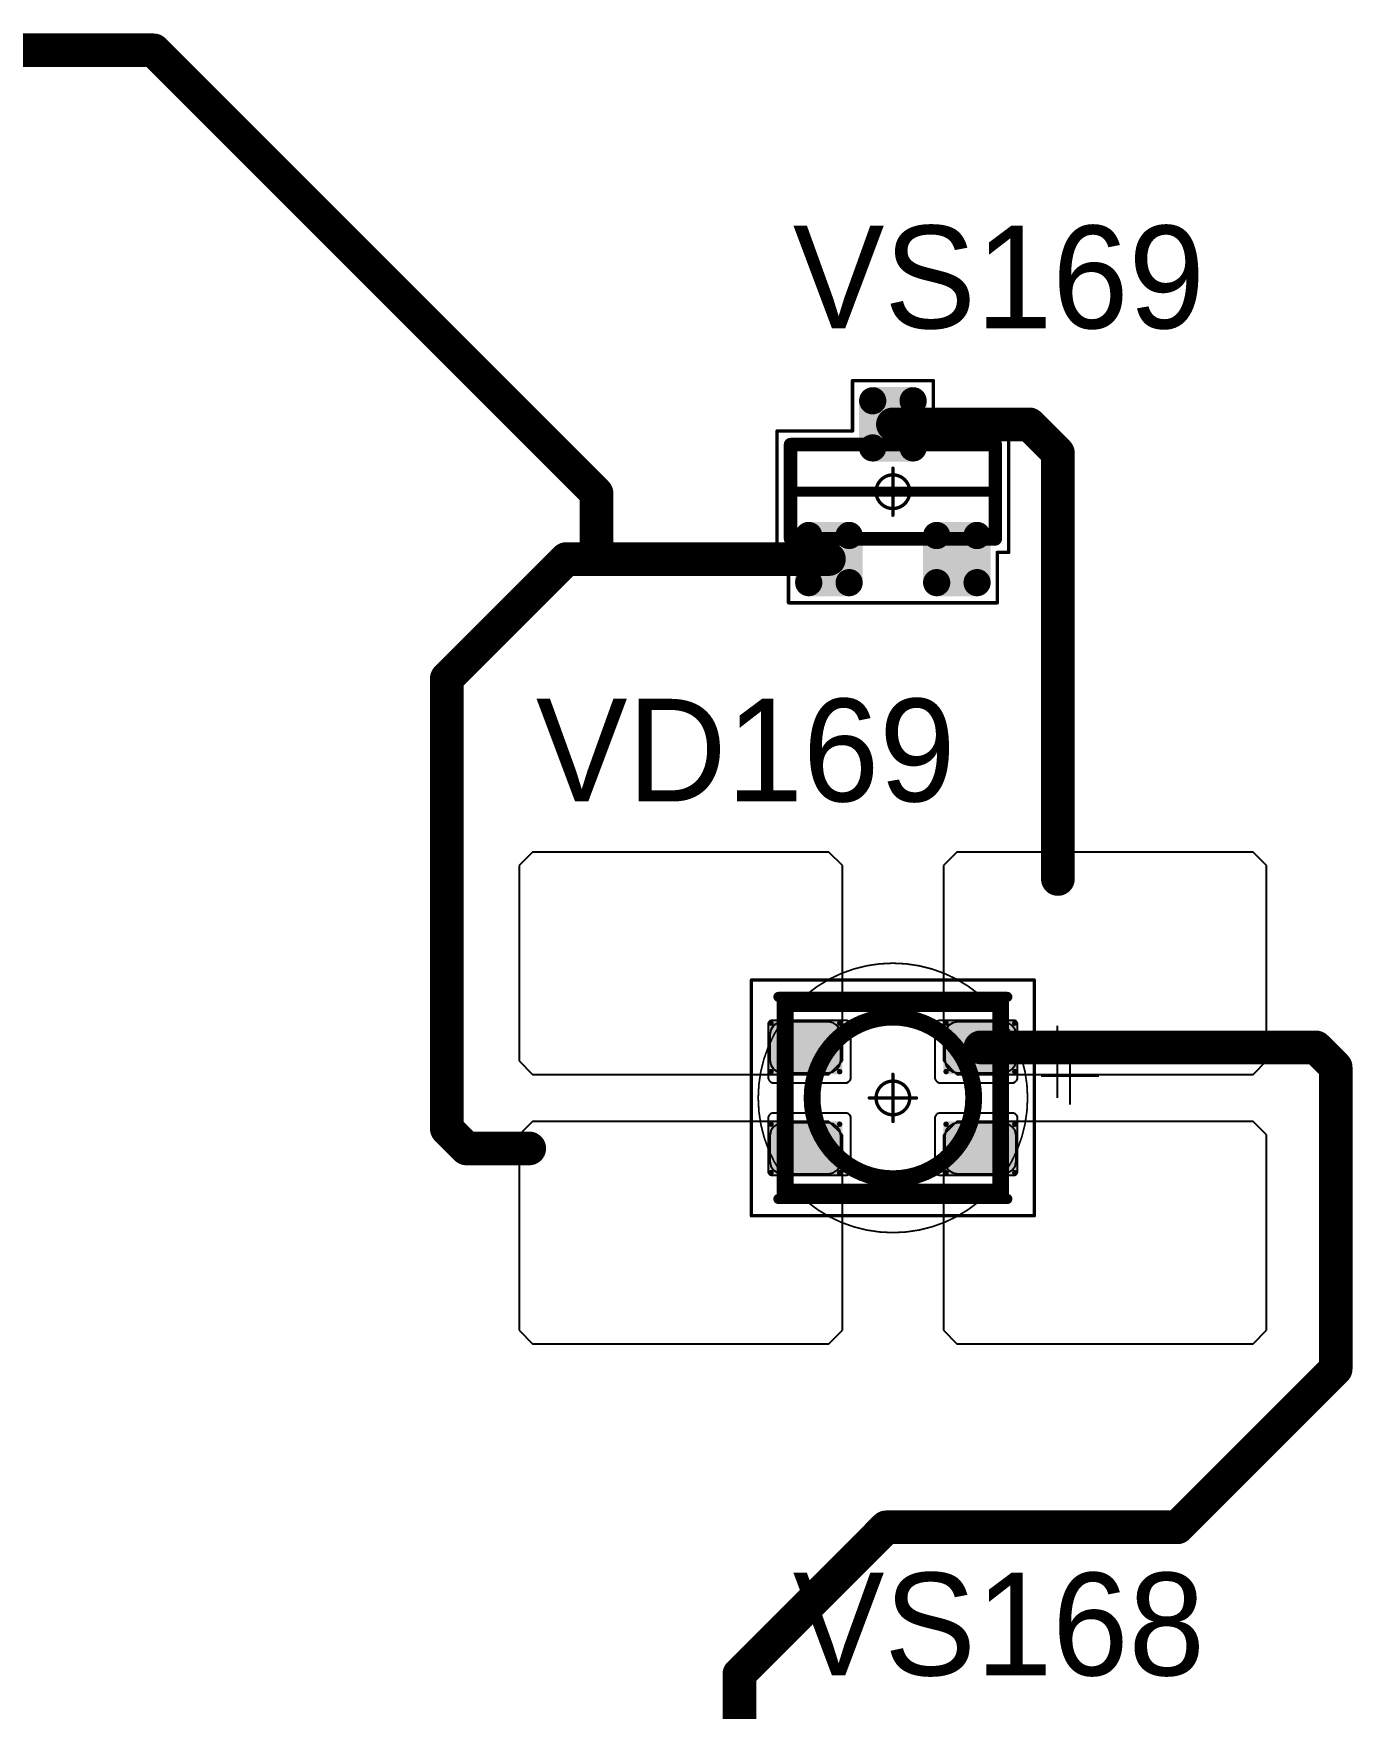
# Model space of a CAD drawing. Header units: millimetres. Extents: x 0 to 400, y 0 to 511.
# Drawn here: x 347.24 to 366.82, y 232.44 to 257.3 of the extents above; entities that cross this region are included whole.
import ezdxf

# ---------------------------------------------------------------- set-up
doc = ezdxf.new("R2010")
doc.units = ezdxf.units.MM
for name, color, linetype in [('Mechanical13', 56, 'Continuous'), ('Mechanical15', 56, 'Continuous'), ('Mechanical2', 216, 'Continuous'), ('TopLayer', 1, 'Continuous'), ('TopOverlay', 2, 'Continuous'), ('TopPaste', 8, 'Continuous'), ('TopSolder', 216, 'Continuous')]:
    doc.layers.add(name, color=color, linetype=linetype)

# ---------------------------------------------------------------- blocks, each defined once
blk = doc.blocks.new('SOT23_428')
at = {"layer": 'Mechanical13', "const_width": 0.2}
for points in [[(-0.7, 1.52), (0.7, 1.52)], [(-0.7, 1.52), (-0.7, -1.52)], [(0.7, 1.52), (0.7, -1.52)], [(-0.7, -1.52), (0.7, -1.52)]]:
    blk.add_lwpolyline(points, dxfattribs=at)
at = {"layer": 'Mechanical13', "const_width": 0.1}
for points in [[(-0.75, 1.52, 1), (-0.65, 1.52, 1)], [(-0.75, 1.52, 1), (-0.65, 1.52, 1)], [(0.65, 1.52, 1), (0.75, 1.52, 1)], [(0.65, 1.52, 1), (0.75, 1.52, 1)], [(-0.75, -1.52, 1), (-0.65, -1.52, 1)], [(-0.75, -1.52, 1), (-0.65, -1.52, 1)], [(0.65, -1.52, 1), (0.75, -1.52, 1)], [(0.65, -1.52, 1), (0.75, -1.52, 1)]]:
    blk.add_lwpolyline(points, format="xyb", close=True, dxfattribs=at)
at = {"layer": 'Mechanical15', "const_width": 0.05}
for points in [[(-0.9, 1.72), (-0.9, 1.55)], [(-0.9, 1.72), (0.9, 1.72)], [(0.9, 1.72), (0.9, 0.6)], [(-1.65, 1.55), (-1.65, -1.55)], [(-1.65, 1.55), (-0.9, 1.55)], [(0.9, 0.6), (1.65, 0.6)], [(1.65, 0.6), (1.65, -0.6)], [(0, 0.35), (0, -0.35)], [(-0.35, 0), (0.35, 0)], [(0.9, -0.6), (1.65, -0.6)], [(0.9, -0.6), (0.9, -1.72)], [(-1.65, -1.55), (-0.9, -1.55)], [(-0.9, -1.55), (-0.9, -1.72)], [(-0.9, -1.72), (0.9, -1.72)]]:
    blk.add_lwpolyline(points, dxfattribs=at)
at = {"layer": 'Mechanical15'}
for points, const_width in [([(-0.913, 1.72, 1), (-0.888, 1.72, 1)], 0.025), ([(-0.913, 1.72, 1), (-0.888, 1.72, 1)], 0.025), ([(0.888, 1.72, 1), (0.913, 1.72, 1)], 0.025), ([(0.888, 1.72, 1), (0.913, 1.72, 1)], 0.025), ([(-1.662, 1.55, 1), (-1.637, 1.55, 1)], 0.025), ([(-1.662, 1.55, 1), (-1.637, 1.55, 1)], 0.025), ([(-0.913, 1.55, 1), (-0.888, 1.55, 1)], 0.025), ([(-0.913, 1.55, 1), (-0.888, 1.55, 1)], 0.025), ([(0.888, 0.6, 1), (0.913, 0.6, 1)], 0.025), ([(0.888, 0.6, 1), (0.913, 0.6, 1)], 0.025), ([(1.637, 0.6, 1), (1.662, 0.6, 1)], 0.025), ([(1.637, 0.6, 1), (1.662, 0.6, 1)], 0.025), ([(0.25, 0, 1), (-0.25, 0, 1)], 0.05), ([(-0.012, 0.35, 1), (0.012, 0.35, 1)], 0.025), ([(-0.362, 0, 1), (-0.337, 0, 1)], 0.025), ([(-0.262, 0, 1), (-0.238, 0, 1)], 0.025), ([(0.238, 0, 1), (0.262, 0, 1)], 0.025), ([(0.337, 0, 1), (0.362, 0, 1)], 0.025), ([(-0.012, -0.35, 1), (0.012, -0.35, 1)], 0.025), ([(0.888, -0.6, 1), (0.913, -0.6, 1)], 0.025), ([(0.888, -0.6, 1), (0.913, -0.6, 1)], 0.025), ([(1.637, -0.6, 1), (1.662, -0.6, 1)], 0.025), ([(1.637, -0.6, 1), (1.662, -0.6, 1)], 0.025), ([(-1.662, -1.55, 1), (-1.637, -1.55, 1)], 0.025), ([(-1.662, -1.55, 1), (-1.637, -1.55, 1)], 0.025), ([(-0.913, -1.55, 1), (-0.888, -1.55, 1)], 0.025), ([(-0.913, -1.55, 1), (-0.888, -1.55, 1)], 0.025), ([(-0.913, -1.72, 1), (-0.888, -1.72, 1)], 0.025), ([(-0.913, -1.72, 1), (-0.888, -1.72, 1)], 0.025), ([(0.888, -1.72, 1), (0.913, -1.72, 1)], 0.025), ([(0.888, -1.72, 1), (0.913, -1.72, 1)], 0.025)]:
    blk.add_lwpolyline(points, format="xyb", close=True, dxfattribs=dict(at, const_width=const_width))
at = {"layer": 'TopLayer', "const_width": 0.1}
for points in [[(-1.4, 1.25, 1), (-1.3, 1.25, 1)], [(-0.7, 1.25, 1), (-0.6, 1.25, 1)], [(-1.4, 0.65, 1), (-1.3, 0.65, 1)], [(-0.7, 0.65, 1), (-0.6, 0.65, 1)], [(0.6, 0.3, 1), (0.7, 0.3, 1)], [(1.3, 0.3, 1), (1.4, 0.3, 1)], [(0.6, -0.3, 1), (0.7, -0.3, 1)], [(1.3, -0.3, 1), (1.4, -0.3, 1)], [(-1.4, -0.65, 1), (-1.3, -0.65, 1)], [(-0.7, -0.65, 1), (-0.6, -0.65, 1)], [(-1.4, -1.25, 1), (-1.3, -1.25, 1)], [(-0.7, -1.25, 1), (-0.6, -1.25, 1)]]:
    blk.add_lwpolyline(points, format="xyb", close=True, dxfattribs=at)
at = {"layer": 'TopLayer'}
for points in [[(-1.45, 1.25), (-1.45, 0.65), (-0.55, 1.25), (-0.55, 0.65)], [(-1.35, 1.35), (-1.35, 0.55), (-0.65, 1.35), (-0.65, 0.55)], [(0.55, 0.3), (0.55, -0.3), (1.45, 0.3), (1.45, -0.3)], [(0.65, 0.4), (0.65, -0.4), (1.35, 0.4), (1.35, -0.4)], [(-1.45, -0.65), (-1.45, -1.25), (-0.55, -0.65), (-0.55, -1.25)], [(-1.35, -0.55), (-1.35, -1.35), (-0.65, -0.55), (-0.65, -1.35)]]:
    blk.add_solid(points, dxfattribs=at)
at = {"layer": 'TopOverlay', "const_width": 0.15}
blk.add_lwpolyline([(0, 1.5), (0, -1.5)], dxfattribs=at)
at = {"layer": 'TopOverlay', "const_width": 0.075}
for points in [[(-0.038, 1.5, 1), (0.038, 1.5, 1)], [(-0.038, -1.5, 1), (0.038, -1.5, 1)]]:
    blk.add_lwpolyline(points, format="xyb", close=True, dxfattribs=at)
at = {"layer": 'TopPaste', "const_width": 0.075}
for points in [[(-1.387, 1.25, 1), (-1.313, 1.25, 1)], [(-0.687, 1.25, 1), (-0.613, 1.25, 1)], [(-1.387, 0.65, 1), (-1.313, 0.65, 1)], [(-0.687, 0.65, 1), (-0.613, 0.65, 1)], [(0.613, 0.3, 1), (0.687, 0.3, 1)], [(1.313, 0.3, 1), (1.387, 0.3, 1)], [(0.613, -0.3, 1), (0.687, -0.3, 1)], [(1.313, -0.3, 1), (1.387, -0.3, 1)], [(-1.387, -0.65, 1), (-1.313, -0.65, 1)], [(-0.687, -0.65, 1), (-0.613, -0.65, 1)], [(-1.387, -1.25, 1), (-1.313, -1.25, 1)], [(-0.687, -1.25, 1), (-0.613, -1.25, 1)]]:
    blk.add_lwpolyline(points, format="xyb", close=True, dxfattribs=at)
at = {"layer": 'TopPaste'}
for points in [[(-1.425, 1.25), (-1.425, 0.65), (-0.575, 1.25), (-0.575, 0.65)], [(-1.35, 1.325), (-1.35, 0.575), (-0.65, 1.325), (-0.65, 0.575)], [(0.575, 0.3), (0.575, -0.3), (1.425, 0.3), (1.425, -0.3)], [(0.65, 0.375), (0.65, -0.375), (1.35, 0.375), (1.35, -0.375)], [(-1.425, -0.65), (-1.425, -1.25), (-0.575, -0.65), (-0.575, -1.25)], [(-1.35, -0.575), (-1.35, -1.325), (-0.65, -0.575), (-0.65, -1.325)]]:
    blk.add_solid(points, dxfattribs=at)
at = {"layer": 'TopSolder', "const_width": 0.202}
for points in [[(-1.451, 1.25, 1), (-1.249, 1.25, 1)], [(-0.751, 1.25, 1), (-0.549, 1.25, 1)], [(-1.451, 0.65, 1), (-1.249, 0.65, 1)], [(-0.751, 0.65, 1), (-0.549, 0.65, 1)], [(0.549, 0.3, 1), (0.751, 0.3, 1)], [(1.249, 0.3, 1), (1.451, 0.3, 1)], [(0.549, -0.3, 1), (0.751, -0.3, 1)], [(1.249, -0.3, 1), (1.451, -0.3, 1)], [(-1.451, -0.65, 1), (-1.249, -0.65, 1)], [(-0.751, -0.65, 1), (-0.549, -0.65, 1)], [(-1.451, -1.25, 1), (-1.249, -1.25, 1)], [(-0.751, -1.25, 1), (-0.549, -1.25, 1)]]:
    blk.add_lwpolyline(points, format="xyb", close=True, dxfattribs=at)
at = {"layer": 'TopSolder'}
for points in [[(-1.552, 1.25), (-1.552, 0.65), (-0.448, 1.25), (-0.448, 0.65)], [(-1.35, 1.452), (-1.35, 0.448), (-0.65, 1.452), (-0.65, 0.448)], [(0.65, 0.502), (0.65, -0.502), (1.35, 0.502), (1.35, -0.502)], [(0.448, 0.3), (0.448, -0.3), (1.552, 0.3), (1.552, -0.3)], [(-1.35, -0.448), (-1.35, -1.452), (-0.65, -0.448), (-0.65, -1.452)], [(-1.552, -0.65), (-1.552, -1.25), (-0.448, -0.65), (-0.448, -1.25)]]:
    blk.add_solid(points, dxfattribs=at)
blk = doc.blocks.new('E65F_632')
at = {"layer": 'Mechanical13'}
for p, q in [((2.441, 1.071), (2.441, 0)), ((1.905, 0.536), (2.976, 0.536))]:
    blk.add_line(p, q, dxfattribs=at)
at = {"layer": 'Mechanical13', "const_width": 0.25}
for points in [[(-1.6, -1.4), (-1.6, 1.4)], [(-1.6, 1.4), (1.6, 1.4)], [(1.6, -1.4), (1.6, 1.4)], [(-1.6, -1.4), (1.6, -1.4)]]:
    blk.add_lwpolyline(points, dxfattribs=at)
at = {"layer": 'Mechanical13'}
for points, const_width in [([(-1.663, 1.4, 1), (-1.538, 1.4, 1)], 0.125), ([(-1.663, 1.4, 1), (-1.538, 1.4, 1)], 0.125), ([(1.537, 1.4, 1), (1.662, 1.4, 1)], 0.125), ([(1.537, 1.4, 1), (1.662, 1.4, 1)], 0.125), ([(1.2, 0, 1), (-1.2, 0, 1)], 0.25), ([(-1.263, 0, 1), (-1.138, 0, 1)], 0.125), ([(1.137, 0, 1), (1.262, 0, 1)], 0.125), ([(-1.663, -1.4, 1), (-1.538, -1.4, 1)], 0.125), ([(-1.663, -1.4, 1), (-1.538, -1.4, 1)], 0.125), ([(1.537, -1.4, 1), (1.662, -1.4, 1)], 0.125), ([(1.537, -1.4, 1), (1.662, -1.4, 1)], 0.125)]:
    blk.add_lwpolyline(points, format="xyb", close=True, dxfattribs=dict(at, const_width=const_width))
at = {"layer": 'Mechanical15', "const_width": 0.05}
for points in [[(-2.1, 1.75), (2.1, 1.75)], [(-2.1, -1.75), (-2.1, 1.75)], [(2.1, -1.75), (2.1, 1.75)], [(0, -0.35), (0, 0.35)], [(0, -0.35), (0, 0.35)], [(-0.35, 0), (0.35, 0)], [(-0.35, 0), (0.35, 0)], [(-2.1, -1.75), (2.1, -1.75)]]:
    blk.add_lwpolyline(points, dxfattribs=at)
at = {"layer": 'Mechanical15'}
for points, const_width in [([(-2.113, 1.75, 1), (-2.088, 1.75, 1)], 0.025), ([(-2.113, 1.75, 1), (-2.088, 1.75, 1)], 0.025), ([(2.087, 1.75, 1), (2.112, 1.75, 1)], 0.025), ([(2.087, 1.75, 1), (2.112, 1.75, 1)], 0.025), ([(0.25, 0, 1), (-0.25, 0, 1)], 0.05), ([(0.25, 0, 1), (-0.25, 0, 1)], 0.05), ([(-0.013, 0.35, 1), (0.012, 0.35, 1)], 0.025), ([(-0.013, 0.35, 1), (0.012, 0.35, 1)], 0.025), ([(-0.363, 0, 1), (-0.338, 0, 1)], 0.025), ([(-0.363, 0, 1), (-0.338, 0, 1)], 0.025), ([(-0.263, 0, 1), (-0.238, 0, 1)], 0.025), ([(-0.263, 0, 1), (-0.238, 0, 1)], 0.025), ([(0.237, 0, 1), (0.262, 0, 1)], 0.025), ([(0.237, 0, 1), (0.262, 0, 1)], 0.025), ([(0.337, 0, 1), (0.362, 0, 1)], 0.025), ([(0.337, 0, 1), (0.362, 0, 1)], 0.025), ([(-0.013, -0.35, 1), (0.012, -0.35, 1)], 0.025), ([(-0.013, -0.35, 1), (0.012, -0.35, 1)], 0.025), ([(-2.113, -1.75, 1), (-2.088, -1.75, 1)], 0.025), ([(-2.113, -1.75, 1), (-2.088, -1.75, 1)], 0.025), ([(2.087, -1.75, 1), (2.112, -1.75, 1)], 0.025), ([(2.087, -1.75, 1), (2.112, -1.75, 1)], 0.025)]:
    blk.add_lwpolyline(points, format="xyb", close=True, dxfattribs=dict(at, const_width=const_width))
at = {"layer": 'TopLayer'}
for p, q in [((-5.35, 3.65), (-5.55, 3.45)), ((-0.95, 3.65), (-5.35, 3.65)), ((-5.35, 3.65), (-5.35, 3.65)), ((-0.75, 3.45), (-0.95, 3.65)), ((0.95, 3.65), (0.75, 3.45)), ((5.35, 3.65), (0.95, 3.65)), ((0.95, 3.65), (0.95, 3.65)), ((5.55, 3.45), (5.35, 3.65)), ((-5.55, 3.45), (-5.55, 3.45)), ((-5.55, 3.45), (-5.55, 0.55)), ((-0.75, 0.55), (-0.75, 3.45)), ((0.75, 3.45), (0.75, 3.45)), ((0.75, 3.45), (0.75, 0.55)), ((5.55, 0.55), (5.55, 3.45)), ((-5.55, 0.55), (-5.35, 0.35)), ((-0.95, 0.35), (-0.75, 0.55)), ((0.75, 0.55), (0.95, 0.35)), ((5.35, 0.35), (5.55, 0.55)), ((-5.35, 0.35), (-0.95, 0.35)), ((0.95, 0.35), (5.35, 0.35)), ((-5.35, -0.35), (-5.55, -0.55)), ((-0.95, -0.35), (-5.35, -0.35)), ((-5.35, -0.35), (-5.35, -0.35)), ((-0.75, -0.55), (-0.95, -0.35)), ((0.95, -0.35), (0.75, -0.55)), ((5.35, -0.35), (0.95, -0.35)), ((0.95, -0.35), (0.95, -0.35)), ((5.55, -0.55), (5.35, -0.35)), ((-5.55, -0.55), (-5.55, -0.55)), ((-5.55, -0.55), (-5.55, -3.45)), ((-0.75, -3.45), (-0.75, -0.55)), ((0.75, -0.55), (0.75, -0.55)), ((0.75, -0.55), (0.75, -3.45)), ((5.55, -3.45), (5.55, -0.55)), ((-5.55, -3.45), (-5.35, -3.65)), ((-0.95, -3.65), (-0.75, -3.45)), ((0.75, -3.45), (0.95, -3.65)), ((5.35, -3.65), (5.55, -3.45)), ((-5.35, -3.65), (-0.95, -3.65)), ((0.95, -3.65), (5.35, -3.65))]:
    blk.add_line(p, q, dxfattribs=at)
at = {"layer": 'TopLayer', "const_width": 0.04}
for points in [[(-1.83, 1.11, 1), (-1.79, 1.11, 1)], [(-0.81, 1.11, 1), (-0.77, 1.11, 1)], [(0.77, 1.11, 1), (0.81, 1.11, 1)], [(1.79, 1.11, 1), (1.83, 1.11, 1)], [(-1.83, 0.39, 1), (-1.79, 0.39, 1)], [(-0.81, 0.39, 1), (-0.77, 0.39, 1)], [(0.77, 0.39, 1), (0.81, 0.39, 1)], [(1.79, 0.39, 1), (1.83, 0.39, 1)], [(-1.83, -0.39, 1), (-1.79, -0.39, 1)], [(-0.81, -0.39, 1), (-0.77, -0.39, 1)], [(0.77, -0.39, 1), (0.81, -0.39, 1)], [(1.79, -0.39, 1), (1.83, -0.39, 1)], [(-1.83, -1.11, 1), (-1.79, -1.11, 1)], [(-0.81, -1.11, 1), (-0.77, -1.11, 1)], [(0.77, -1.11, 1), (0.81, -1.11, 1)], [(1.79, -1.11, 1), (1.83, -1.11, 1)]]:
    blk.add_lwpolyline(points, format="xyb", close=True, dxfattribs=at)
at = {"layer": 'TopLayer'}
for points in [[(-1.85, 1.11), (-1.85, 0.39), (-0.75, 1.11), (-0.75, 0.39)], [(-1.81, 1.15), (-1.81, 0.35), (-0.79, 1.15), (-0.79, 0.35)], [(0.75, 1.11), (0.75, 0.39), (1.85, 1.11), (1.85, 0.39)], [(0.79, 1.15), (0.79, 0.35), (1.81, 1.15), (1.81, 0.35)], [(-1.85, -0.39), (-1.85, -1.11), (-0.75, -0.39), (-0.75, -1.11)], [(-1.81, -0.35), (-1.81, -1.15), (-0.79, -0.35), (-0.79, -1.15)], [(0.75, -0.39), (0.75, -1.11), (1.85, -0.39), (1.85, -1.11)], [(0.79, -0.35), (0.79, -1.15), (1.81, -0.35), (1.81, -1.15)]]:
    blk.add_solid(points, dxfattribs=at)
at = {"layer": 'TopOverlay'}
for p, q in [((2.628, 0.757), (2.628, -0.1)), ((2.2, 0.328), (3.057, 0.328))]:
    blk.add_line(p, q, dxfattribs=at)
at = {"layer": 'TopOverlay', "const_width": 0.15}
for points in [[(-1.7, 1.5), (1.7, 1.5)], [(-1.7, -1.5), (1.7, -1.5)]]:
    blk.add_lwpolyline(points, dxfattribs=at)
at = {"layer": 'TopOverlay', "const_width": 0.075}
for points in [[(-1.738, 1.5, 1), (-1.663, 1.5, 1)], [(1.662, 1.5, 1), (1.737, 1.5, 1)], [(-1.738, -1.5, 1), (-1.663, -1.5, 1)], [(1.662, -1.5, 1), (1.737, -1.5, 1)]]:
    blk.add_lwpolyline(points, format="xyb", close=True, dxfattribs=at)
at = {"layer": 'TopPaste'}
for p, q in [((-1.814, 1.011), (-1.829, 0.938)), ((-1.773, 1.073), (-1.814, 1.011)), ((-1.711, 1.114), (-1.773, 1.073)), ((-1.638, 1.129), (-1.711, 1.114)), ((-0.963, 1.129), (-1.638, 1.129)), ((-0.889, 1.114), (-0.963, 1.129)), ((-0.827, 1.073), (-0.889, 1.114)), ((-0.786, 1.011), (-0.827, 1.073)), ((-0.771, 0.938), (-0.786, 1.011)), ((0.786, 1.011), (0.771, 0.938)), ((0.827, 1.073), (0.786, 1.011)), ((0.889, 1.114), (0.827, 1.073)), ((0.962, 1.129), (0.889, 1.114)), ((1.637, 1.129), (0.962, 1.129)), ((1.711, 1.114), (1.637, 1.129)), ((1.773, 1.073), (1.711, 1.114)), ((1.814, 1.011), (1.773, 1.073)), ((1.829, 0.938), (1.814, 1.011)), ((-1.829, 0.938), (-1.829, 0.563)), ((-0.771, 0.563), (-0.771, 0.938)), ((0.771, 0.938), (0.771, 0.563)), ((1.829, 0.563), (1.829, 0.938)), ((-1.829, 0.563), (-1.814, 0.489)), ((-0.786, 0.489), (-0.771, 0.563)), ((0.771, 0.563), (0.786, 0.489)), ((1.814, 0.489), (1.829, 0.563)), ((-1.814, 0.489), (-1.773, 0.427)), ((-1.773, 0.427), (-1.711, 0.386)), ((-1.711, 0.386), (-1.638, 0.371)), ((-1.638, 0.371), (-0.963, 0.371)), ((-0.963, 0.371), (-0.889, 0.386)), ((-0.889, 0.386), (-0.827, 0.427)), ((-0.827, 0.427), (-0.786, 0.489)), ((0.786, 0.489), (0.827, 0.427)), ((0.827, 0.427), (0.889, 0.386)), ((0.889, 0.386), (0.962, 0.371)), ((0.962, 0.371), (1.637, 0.371)), ((1.637, 0.371), (1.711, 0.386)), ((1.711, 0.386), (1.773, 0.427)), ((1.773, 0.427), (1.814, 0.489)), ((-1.814, -0.489), (-1.829, -0.563)), ((-1.773, -0.427), (-1.814, -0.489)), ((-1.711, -0.386), (-1.773, -0.427)), ((-1.638, -0.371), (-1.711, -0.386)), ((-0.963, -0.371), (-1.638, -0.371)), ((-0.889, -0.386), (-0.963, -0.371)), ((-0.827, -0.427), (-0.889, -0.386)), ((-0.786, -0.489), (-0.827, -0.427)), ((-0.771, -0.563), (-0.786, -0.489)), ((0.786, -0.489), (0.771, -0.563)), ((0.827, -0.427), (0.786, -0.489)), ((0.889, -0.386), (0.827, -0.427)), ((0.962, -0.371), (0.889, -0.386)), ((1.637, -0.371), (0.962, -0.371)), ((1.711, -0.386), (1.637, -0.371)), ((1.773, -0.427), (1.711, -0.386)), ((1.814, -0.489), (1.773, -0.427)), ((1.829, -0.563), (1.814, -0.489)), ((-1.829, -0.563), (-1.829, -0.938)), ((-0.771, -0.938), (-0.771, -0.563)), ((0.771, -0.563), (0.771, -0.938)), ((1.829, -0.938), (1.829, -0.563)), ((-1.829, -0.938), (-1.814, -1.011)), ((-0.786, -1.011), (-0.771, -0.938)), ((0.771, -0.938), (0.786, -1.011)), ((1.814, -1.011), (1.829, -0.938)), ((-1.814, -1.011), (-1.773, -1.073)), ((-1.773, -1.073), (-1.711, -1.114)), ((-1.711, -1.114), (-1.638, -1.129)), ((-1.638, -1.129), (-0.963, -1.129)), ((-0.963, -1.129), (-0.889, -1.114)), ((-0.889, -1.114), (-0.827, -1.073)), ((-0.827, -1.073), (-0.786, -1.011)), ((0.786, -1.011), (0.827, -1.073)), ((0.827, -1.073), (0.889, -1.114)), ((0.889, -1.114), (0.962, -1.129)), ((0.962, -1.129), (1.637, -1.129)), ((1.637, -1.129), (1.711, -1.114)), ((1.711, -1.114), (1.773, -1.073)), ((1.773, -1.073), (1.814, -1.011))]:
    blk.add_line(p, q, dxfattribs=at)
at = {"layer": 'TopSolder'}
for p, q in [((-1.842, 1.129), (-1.85, 1.111)), ((-1.85, 1.111), (-1.85, 1.101)), ((-1.85, 1.101), (-1.85, 1.101)), ((-1.85, 1.101), (-1.85, 0.301)), ((-1.828, 1.143), (-1.842, 1.129)), ((-1.81, 1.151), (-1.828, 1.143)), ((-1.8, 1.151), (-1.81, 1.151)), ((-0.7, 1.151), (-1.8, 1.151)), ((-0.685, 1.151), (-0.7, 1.151)), ((-0.7, 1.151), (-0.7, 1.151)), ((-0.658, 1.139), (-0.685, 1.151)), ((-0.636, 1.118), (-0.658, 1.139)), ((-0.625, 1.09), (-0.636, 1.118)), ((-0.625, 1.076), (-0.625, 1.09)), ((-0.625, 0.301), (-0.625, 1.076)), ((0.636, 1.118), (0.625, 1.09)), ((0.625, 1.09), (0.625, 1.076)), ((0.625, 1.076), (0.625, 1.076)), ((0.625, 1.076), (0.625, 0.301)), ((0.657, 1.139), (0.636, 1.118)), ((0.685, 1.151), (0.657, 1.139)), ((0.7, 1.151), (0.685, 1.151)), ((1.8, 1.151), (0.7, 1.151)), ((1.81, 1.151), (1.8, 1.151)), ((1.8, 1.151), (1.8, 1.151)), ((1.828, 1.143), (1.81, 1.151)), ((1.842, 1.129), (1.828, 1.143)), ((1.85, 1.111), (1.842, 1.129)), ((1.85, 1.101), (1.85, 1.111)), ((1.85, 0.301), (1.85, 1.101)), ((-1.85, 0.301), (-1.85, 0.286)), ((-1.85, 0.286), (-1.839, 0.258)), ((-1.839, 0.258), (-1.818, 0.237)), ((-0.658, 0.237), (-0.636, 0.258)), ((-0.636, 0.258), (-0.625, 0.286)), ((-0.625, 0.286), (-0.625, 0.301)), ((-0.625, 0.301), (-0.625, 0.301)), ((0.625, 0.301), (0.625, 0.286)), ((0.625, 0.286), (0.636, 0.258)), ((0.636, 0.258), (0.657, 0.237)), ((1.817, 0.237), (1.839, 0.258)), ((1.839, 0.258), (1.85, 0.286)), ((1.85, 0.286), (1.85, 0.301)), ((1.85, 0.301), (1.85, 0.301)), ((-1.818, 0.237), (-1.79, 0.226)), ((-1.79, 0.226), (-1.775, 0.226)), ((-1.775, 0.226), (-1.775, 0.226)), ((-1.775, 0.226), (-0.7, 0.226)), ((-0.7, 0.226), (-0.685, 0.226)), ((-0.685, 0.226), (-0.658, 0.237)), ((0.657, 0.237), (0.685, 0.226)), ((0.685, 0.226), (0.7, 0.226)), ((0.7, 0.226), (0.7, 0.226)), ((0.7, 0.226), (1.775, 0.226)), ((1.775, 0.226), (1.79, 0.226)), ((1.79, 0.226), (1.817, 0.237)), ((-1.818, -0.236), (-1.839, -0.257)), ((-1.79, -0.224), (-1.818, -0.236)), ((-1.775, -0.224), (-1.79, -0.224)), ((-0.7, -0.224), (-1.775, -0.224)), ((-0.685, -0.224), (-0.7, -0.224)), ((-0.7, -0.224), (-0.7, -0.224)), ((-0.658, -0.236), (-0.685, -0.224)), ((-0.636, -0.257), (-0.658, -0.236)), ((0.657, -0.236), (0.636, -0.257)), ((0.685, -0.224), (0.657, -0.236)), ((0.7, -0.224), (0.685, -0.224)), ((1.775, -0.224), (0.7, -0.224)), ((1.79, -0.224), (1.775, -0.224)), ((1.775, -0.224), (1.775, -0.224)), ((1.817, -0.236), (1.79, -0.224)), ((1.839, -0.257), (1.817, -0.236)), ((-1.839, -0.257), (-1.85, -0.285)), ((-1.85, -0.285), (-1.85, -0.299)), ((-1.85, -0.299), (-1.85, -0.299)), ((-1.85, -0.299), (-1.85, -1.099)), ((-0.625, -0.285), (-0.636, -0.257)), ((-0.625, -0.299), (-0.625, -0.285)), ((-0.625, -1.074), (-0.625, -0.299)), ((0.636, -0.257), (0.625, -0.285)), ((0.625, -0.285), (0.625, -0.299)), ((0.625, -0.299), (0.625, -0.299)), ((0.625, -0.299), (0.625, -1.074)), ((1.85, -0.285), (1.839, -0.257)), ((1.85, -0.299), (1.85, -0.285)), ((1.85, -1.099), (1.85, -0.299)), ((-1.85, -1.099), (-1.85, -1.109)), ((-1.85, -1.109), (-1.842, -1.128)), ((-1.842, -1.128), (-1.828, -1.142)), ((-1.828, -1.142), (-1.81, -1.149)), ((-1.81, -1.149), (-1.8, -1.149)), ((-1.8, -1.149), (-0.7, -1.149)), ((-1.8, -1.149), (-1.8, -1.149)), ((-0.7, -1.149), (-0.685, -1.149)), ((-0.685, -1.149), (-0.658, -1.138)), ((-0.658, -1.138), (-0.636, -1.117)), ((-0.636, -1.117), (-0.625, -1.089)), ((-0.625, -1.089), (-0.625, -1.074)), ((-0.625, -1.074), (-0.625, -1.074)), ((0.625, -1.074), (0.625, -1.089)), ((0.625, -1.089), (0.636, -1.117)), ((0.636, -1.117), (0.657, -1.138)), ((0.657, -1.138), (0.685, -1.149)), ((0.685, -1.149), (0.7, -1.149)), ((0.7, -1.149), (1.8, -1.149)), ((0.7, -1.149), (0.7, -1.149)), ((1.8, -1.149), (1.81, -1.149)), ((1.81, -1.149), (1.828, -1.142)), ((1.828, -1.142), (1.842, -1.128)), ((1.842, -1.128), (1.85, -1.109)), ((1.85, -1.109), (1.85, -1.099)), ((1.85, -1.099), (1.85, -1.099))]:
    blk.add_line(p, q, dxfattribs=at)

msp = doc.modelspace()

# ---------------------------------------------------------------- linework, layer by layer
at = {"layer": 'Mechanical2'}
for points, const_width in [([(362, 241.5, 1), (358, 241.5, 1)], 0.0254), ([(360, 243.5, 1), (360, 243.5, 1)], 0.0005), ([(357.994, 241.5, 1), (358.006, 241.5, 1)], 0.0127), ([(358, 241.5, 1), (358, 241.5, 1)], 0.0005), ([(361.994, 241.5, 1), (362.006, 241.5, 1)], 0.0127), ([(362, 241.5, 1), (362, 241.5, 1)], 0.0005), ([(360, 239.5, 1), (360, 239.5, 1)], 0.0005)]:
    msp.add_lwpolyline(points, format="xyb", close=True, dxfattribs=dict(at, const_width=const_width))
at = {"layer": 'Mechanical2', "const_width": 0.001}
for points in [[(360, 239.5), (360, 243.5)], [(358, 241.5), (362, 241.5)]]:
    msp.add_lwpolyline(points, dxfattribs=at)
at = {"layer": 'TopLayer', "const_width": 0.5}
for points in [[(331.97, 257.053), (349.022, 257.053)], [(349.022, 257.053), (355.6, 250.475)], [(360, 251.5), (362.025, 251.5)], [(362.025, 251.5), (362.45, 251.075)], [(362.45, 244.75), (362.45, 251.075)], [(355.6, 249.5), (355.6, 250.475)], [(353.375, 247.725), (355.15, 249.5)], [(355.15, 249.5), (355.6, 249.5)], [(355.6, 249.5), (359.05, 249.5)], [(353.375, 241.043), (353.375, 247.725)], [(361.3, 242.25), (366.282, 242.25)], [(366.282, 242.25), (366.575, 241.957)], [(366.575, 237.475), (366.575, 241.957)], [(353.375, 241.043), (353.668, 240.75)], [(353.668, 240.75), (354.6, 240.75)], [(364.225, 235.125), (366.575, 237.475)], [(357.72, 232.945), (359.9, 235.125)], [(359.9, 235.125), (364.225, 235.125)], [(357.72, 229.5), (357.72, 232.945)]]:
    msp.add_lwpolyline(points, dxfattribs=at)
at = {"layer": 'TopLayer', "const_width": 0.25}
for points in [[(348.897, 257.053, 1), (349.147, 257.053, 1)], [(348.897, 257.053, 1), (349.147, 257.053, 1)], [(359.875, 251.5, 1), (360.125, 251.5, 1)], [(361.9, 251.5, 1), (362.15, 251.5, 1)], [(361.9, 251.5, 1), (362.15, 251.5, 1)], [(362.325, 251.075, 1), (362.575, 251.075, 1)], [(362.325, 251.075, 1), (362.575, 251.075, 1)], [(355.475, 250.475, 1), (355.725, 250.475, 1)], [(355.475, 250.475, 1), (355.725, 250.475, 1)], [(355.025, 249.5, 1), (355.275, 249.5, 1)], [(355.025, 249.5, 1), (355.275, 249.5, 1)], [(355.475, 249.5, 1), (355.725, 249.5, 1)], [(355.475, 249.5, 1), (355.725, 249.5, 1)], [(355.475, 249.5, 1), (355.725, 249.5, 1)], [(358.925, 249.5, 1), (359.175, 249.5, 1)], [(353.25, 247.725, 1), (353.5, 247.725, 1)], [(353.25, 247.725, 1), (353.5, 247.725, 1)], [(362.325, 244.75, 1), (362.575, 244.75, 1)], [(361.175, 242.25, 1), (361.425, 242.25, 1)], [(366.157, 242.25, 1), (366.407, 242.25, 1)], [(366.157, 242.25, 1), (366.407, 242.25, 1)], [(366.45, 241.957, 1), (366.7, 241.957, 1)], [(366.45, 241.957, 1), (366.7, 241.957, 1)], [(353.25, 241.043, 1), (353.5, 241.043, 1)], [(353.25, 241.043, 1), (353.5, 241.043, 1)], [(353.543, 240.75, 1), (353.793, 240.75, 1)], [(353.543, 240.75, 1), (353.793, 240.75, 1)], [(354.475, 240.75, 1), (354.725, 240.75, 1)], [(366.45, 237.475, 1), (366.7, 237.475, 1)], [(366.45, 237.475, 1), (366.7, 237.475, 1)], [(359.775, 235.125, 1), (360.025, 235.125, 1)], [(359.775, 235.125, 1), (360.025, 235.125, 1)], [(364.1, 235.125, 1), (364.35, 235.125, 1)], [(364.1, 235.125, 1), (364.35, 235.125, 1)], [(357.595, 232.945, 1), (357.845, 232.945, 1)], [(357.595, 232.945, 1), (357.845, 232.945, 1)]]:
    msp.add_lwpolyline(points, format="xyb", close=True, dxfattribs=at)

# ---------------------------------------------------------------- block references
for name, p, rotation in [('SOT23_428', (360, 250.5), 90), ('E65F_632', (360, 241.5), 360)]:
    msp.add_blockref(name, p, dxfattribs=dict(rotation=rotation))

# ---------------------------------------------------------------- texts
at = {"layer": 'TopOverlay'}
for s, p in [('VS169', (358.514, 252.926)), ('VD169', (354.699, 245.902)), ('VS168', (358.514, 232.926))]:
    msp.add_text(s, height=1.524, dxfattribs=at).set_placement(p)

doc.saveas('drawing.dxf')
